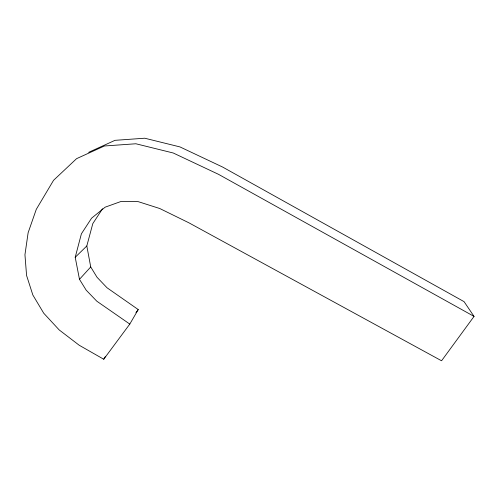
<?xml version="1.0" encoding="UTF-8"?>
<svg xmlns="http://www.w3.org/2000/svg" width="499" height="499" viewBox="0 0 499 499"><rect width="100%" height="100%" fill="white"/><g stroke="black" fill="none" stroke-linecap="round" stroke-linejoin="round"><path stroke-width="0.75" d="M474.05 316.403L218.493 174.319L173.222 152.993L135.871 143.768L104.391 145.989L76.572 158.663L53.555 180.307L36.284 209.343L28.125 232.74L24.95 254.739L26.572 275.46L32.847 295.003L43.719 313.204L59.175 329.914L79.185 345.233L103.736 359.236L129.796 324.082L96.8 301.19L86.159 290.137L79.478 279.328L75.212 257.291L81.393 233.813L91.585 218.175L105.158 207.172L121.07 201.453L138.198 201.64L159.749 208.52L188.859 222.785L441.565 360.783L474.05 316.403L464.07 301.652L222.623 167.053L179.952 146.912L144.735 138.217L115.001 140.331L88.647 152.338M129.796 324.082L138.235 309.567L107.035 287.773L97.006 277.244L90.731 266.953L86.814 245.97L92.795 223.627L102.526 208.757M103.736 359.236L105.333 356.567M135.928 312.68L138.235 309.567M79.478 279.328L90.731 266.953M75.212 257.291L86.814 245.97"/></g></svg>
